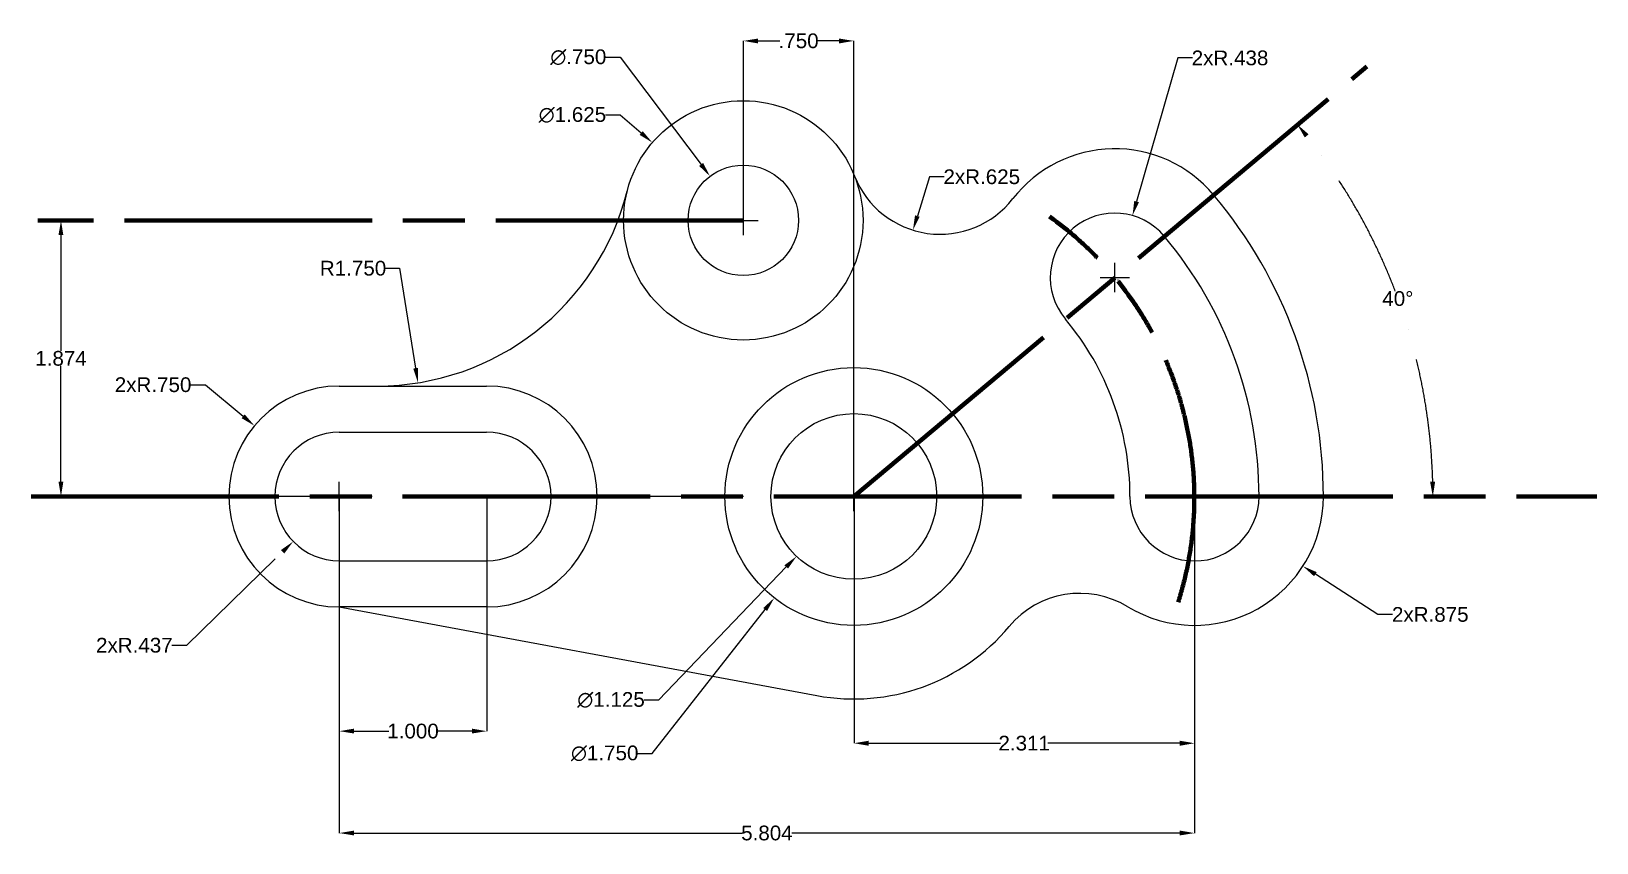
# Model space of a CAD drawing. Header units: millimetres. Extents: x -1811 to 8812, y 136 to 5645.
import ezdxf

# ---------------------------------------------------------------- set-up
doc = ezdxf.new("R2010")
doc.units = ezdxf.units.MM
doc.header["$LTSCALE"] = 70
doc.linetypes.add('ACAD_ISO08W100', pattern=[36, 24, -3, 6, -3])
doc.linetypes.add('ACAD_ISO10W100', pattern=[18, 12, -3, 0, -3])
doc.styles.get("Standard").update_dxf_attribs({"font": 'arial.ttf'})
doc.dimstyles.get("Standard").update_dxf_attribs({"dimtxt": 100, "dimasz": 100, "dimexe": 0.18, "dimexo": 0.0625, "dimgap": 0.09, "dimtad": 0, "dimtih": 1, "dimtoh": 1, "dimdec": 3, "dimlfac": 0.001, "dimzin": 4, "dimdsep": 46, "dimtxsty": 'Standard', "dimcen": 100, "dimadec": 0, "dimazin": 0, "dimtfac": 1, "dimtdec": 3, "dimtofl": 0, "dimtmove": 0, "dimatfit": 3, "dimfxl": 1, "dimtolj": 1, "dimtzin": 0, "dimarcsym": 0})

# ---------------------------------------------------------------- blocks, each defined once
blk = doc.blocks.new('*D1')
at = {"color": 0, "linetype": 'ACAD_ISO10W100', "lineweight": -2, "transparency": 16777216}
for p, q in [((279, 2386), (279, 2586)), ((179, 2486), (379, 2486)), ((-757, 1476), (-106, 2111)), ((-857, 1476), (-757, 1476))]:
    blk.add_line(p, q, dxfattribs=at)
at = {"color": 0, "linetype": 'ACAD_ISO10W100', "lineweight": 100, "transparency": 16777216}
blk.add_solid([(-117, 2123), (-94, 2100), (-34, 2181)], dxfattribs=at)
at = {"layer": 'Defpoints', "color": 0, "linetype": 'ACAD_ISO10W100', "lineweight": 100, "transparency": 16777216}
for p in [(279, 2486), (-34, 2181)]:
    blk.add_point(p, dxfattribs=at)
at = {"color": 0, "linetype": 'ACAD_ISO10W100', "transparency": 16777216, "insert": (-1112, 1476), "char_height": 100, "attachment_point": 5}
blk.add_mtext('\\A1;2xR.437', dxfattribs=at)
blk = doc.blocks.new('*D2')
at = {"color": 0, "linetype": 'ACAD_ISO10W100', "lineweight": -2, "transparency": 16777216}
for p, q in [((-730, 3245), (-630, 3245)), ((-630, 3245), (-374, 3031)), ((279, 2386), (279, 2586)), ((179, 2486), (379, 2486))]:
    blk.add_line(p, q, dxfattribs=at)
at = {"color": 0, "linetype": 'ACAD_ISO10W100', "lineweight": 100, "transparency": 16777216}
blk.add_solid([(-363, 3044), (-384, 3018), (-297, 2967)], dxfattribs=at)
at = {"layer": 'Defpoints', "color": 0, "linetype": 'ACAD_ISO10W100', "lineweight": 100, "transparency": 16777216}
for p in [(-297, 2967), (279, 2486)]:
    blk.add_point(p, dxfattribs=at)
at = {"color": 0, "linetype": 'ACAD_ISO10W100', "transparency": 16777216, "insert": (-985, 3245), "char_height": 100, "attachment_point": 5}
blk.add_mtext('\\A1;2xR.750', dxfattribs=at)
blk = doc.blocks.new('*D4')
at = {"color": 0, "lineweight": -2, "transparency": 16777216}
for p, q in [((6083, 2386), (6083, 2586)), ((5983, 2486), (6183, 2486)), ((7327, 1685), (6903, 1959)), ((7427, 1685), (7327, 1685))]:
    blk.add_line(p, q, dxfattribs=at)
at = {"color": 0, "lineweight": 100, "transparency": 16777216}
blk.add_solid([(6912, 1973), (6894, 1945), (6819, 2013)], dxfattribs=at)
at = {"layer": 'Defpoints', "color": 0, "lineweight": 100, "transparency": 16777216}
for p in [(6083, 2486), (6819, 2013)]:
    blk.add_point(p, dxfattribs=at)
at = {"color": 0, "lineweight": 100, "transparency": 16777216, "insert": (7683, 1685), "char_height": 100, "attachment_point": 5}
blk.add_mtext('\\A1;2xR.875', dxfattribs=at)
blk = doc.blocks.new('*D5')
at = {"color": 0, "lineweight": -2, "transparency": 16777216}
for p, q in [((4284, 4657), (4202, 4391)), ((4384, 4657), (4284, 4657))]:
    blk.add_line(p, q, dxfattribs=at)
at = {"color": 0, "lineweight": 100, "transparency": 16777216}
blk.add_solid([(4186, 4396), (4217, 4386), (4172, 4295)], dxfattribs=at)
at = {"layer": 'Defpoints', "color": 0, "lineweight": 100, "transparency": 16777216}
for p in [(4357, 4892), (4172, 4295)]:
    blk.add_point(p, dxfattribs=at)
at = {"color": 0, "lineweight": 100, "transparency": 16777216, "insert": (4639, 4657), "char_height": 100, "attachment_point": 5}
blk.add_mtext('\\A1;2xR.625', dxfattribs=at)
blk = doc.blocks.new('*D9')
at = {"color": 0, "lineweight": -2, "transparency": 16777216}
for p, q in [((588, 4036), (688, 4036)), ((688, 4036), (797, 3357))]:
    blk.add_line(p, q, dxfattribs=at)
at = {"color": 0, "lineweight": 100, "transparency": 16777216}
blk.add_solid([(814, 3360), (781, 3355), (813, 3259)], dxfattribs=at)
at = {"layer": 'Defpoints', "color": 0, "lineweight": 100, "transparency": 16777216}
for p in [(536, 4986), (813, 3259)]:
    blk.add_point(p, dxfattribs=at)
at = {"color": 0, "lineweight": 100, "transparency": 16777216, "insert": (372, 4036), "char_height": 100, "attachment_point": 5}
blk.add_mtext('\\A1;R1.750', dxfattribs=at)
blk = doc.blocks.new('*D10')
at = {"color": 0, "linetype": 'ACAD_ISO10W100', "lineweight": -2, "transparency": 16777216}
for start, end in [(20.7957, 38.5419), (1.4581, 19.2083)]:
    blk.add_arc((3771, 2486), 3930, start, end, dxfattribs=at)
at = {"color": 0, "linetype": 'ACAD_ISO10W100', "lineweight": 100, "transparency": 16777216}
for points in [[(6831, 4924), (6857, 4946), (6781, 5012)], [(7716, 2587), (7682, 2586), (7700, 2486)]]:
    blk.add_solid(points, dxfattribs=at)
at = {"layer": 'Defpoints', "color": 0, "linetype": 'ACAD_ISO10W100', "lineweight": 100, "transparency": 16777216}
for p in [(7125, 5301), (7594, 3393), (3771, 2486), (3771, 2486), (7958, 2486)]:
    blk.add_point(p, dxfattribs=at)
at = {"color": 0, "linetype": 'ACAD_ISO10W100', "lineweight": 100, "transparency": 16777216, "insert": (7463, 3830), "char_height": 100, "attachment_point": 5}
blk.add_mtext('\\A1;40°', dxfattribs=at)
blk = doc.blocks.new('*D13')
at = {"color": 0, "linetype": 'ACAD_ISO08W100', "lineweight": -2, "transparency": 16777216}
for p, q in [((279, 2494), (279, 893)), ((1279, 2494), (1279, 893)), ((379, 893), (615, 893)), ((1179, 893), (943, 893))]:
    blk.add_line(p, q, dxfattribs=at)
at = {"color": 0, "linetype": 'ACAD_ISO08W100', "lineweight": 100, "transparency": 16777216}
for points in [[(379, 910), (379, 877), (279, 893)], [(1179, 910), (1179, 877), (1279, 893)]]:
    blk.add_solid(points, dxfattribs=at)
at = {"layer": 'Defpoints', "color": 0, "linetype": 'ACAD_ISO08W100', "lineweight": 100, "transparency": 16777216}
for p in [(279, 2494), (1279, 2494), (1279, 893)]:
    blk.add_point(p, dxfattribs=at)
at = {"color": 0, "linetype": 'ACAD_ISO08W100', "lineweight": 100, "transparency": 16777216, "insert": (779, 893), "char_height": 100, "attachment_point": 5}
blk.add_mtext('\\A1;1.000', dxfattribs=at)
blk = doc.blocks.new('*D14')
at = {"color": 0, "lineweight": -2, "transparency": 16777216}
for p, q in [((279, 2486), (279, 201)), ((6083, 2486), (6083, 201)), ((379, 201), (3012, 201)), ((5983, 201), (3349, 201))]:
    blk.add_line(p, q, dxfattribs=at)
at = {"color": 0, "lineweight": 100, "transparency": 16777216}
for points in [[(379, 218), (379, 185), (279, 201)], [(5983, 218), (5983, 185), (6083, 201)]]:
    blk.add_solid(points, dxfattribs=at)
at = {"layer": 'Defpoints', "color": 0, "lineweight": 100, "transparency": 16777216}
for p in [(279, 2486), (6083, 2486), (6083, 201)]:
    blk.add_point(p, dxfattribs=at)
at = {"color": 0, "lineweight": 100, "transparency": 16777216, "insert": (3181, 201), "char_height": 100, "attachment_point": 5}
blk.add_mtext('\\A1;5.804', dxfattribs=at)
blk = doc.blocks.new('*D17')
at = {"color": 0, "lineweight": -2, "transparency": 16777216}
for p, q in [((5969, 5464), (5690, 4490)), ((6069, 5464), (5969, 5464)), ((5542, 3873), (5542, 4073)), ((5442, 3973), (5642, 3973))]:
    blk.add_line(p, q, dxfattribs=at)
at = {"color": 0, "lineweight": 100, "transparency": 16777216}
blk.add_solid([(5674, 4494), (5706, 4485), (5662, 4394)], dxfattribs=at)
at = {"layer": 'Defpoints', "color": 0, "lineweight": 100, "transparency": 16777216}
for p in [(5662, 4394), (5542, 3973)]:
    blk.add_point(p, dxfattribs=at)
at = {"color": 0, "lineweight": 100, "transparency": 16777216, "insert": (6324, 5464), "char_height": 100, "attachment_point": 5}
blk.add_mtext('\\A1;2xR.438', dxfattribs=at)
blk = doc.blocks.new('*D18')
at = {"color": 0, "lineweight": -2, "transparency": 16777216}
for p, q in [((2085, 5469), (2185, 5469)), ((2185, 5469), (2735, 4741)), ((2921, 4361), (3121, 4361)), ((3021, 4261), (3021, 4461))]:
    blk.add_line(p, q, dxfattribs=at)
at = {"color": 0, "lineweight": 100, "transparency": 16777216}
blk.add_solid([(2748, 4751), (2721, 4731), (2795, 4661)], dxfattribs=at)
at = {"layer": 'Defpoints', "color": 0, "lineweight": 100, "transparency": 16777216}
for p in [(2795, 4661), (3247, 4062)]:
    blk.add_point(p, dxfattribs=at)
at = {"color": 0, "lineweight": 100, "transparency": 16777216, "insert": (1901, 5469), "char_height": 100, "attachment_point": 5}
blk.add_mtext('\\A1;∅.750', dxfattribs=at)
blk = doc.blocks.new('*D19')
at = {"color": 0, "lineweight": -2, "transparency": 16777216}
for p, q in [((2085, 5077), (2185, 5077)), ((2185, 5077), (2327, 4955)), ((2921, 4361), (3121, 4361)), ((3021, 4261), (3021, 4461))]:
    blk.add_line(p, q, dxfattribs=at)
at = {"color": 0, "lineweight": 100, "transparency": 16777216}
blk.add_solid([(2338, 4967), (2317, 4942), (2403, 4890)], dxfattribs=at)
at = {"layer": 'Defpoints', "color": 0, "lineweight": 100, "transparency": 16777216}
for p in [(2403, 4890), (3638, 3833)]:
    blk.add_point(p, dxfattribs=at)
at = {"color": 0, "lineweight": 100, "transparency": 16777216, "insert": (1861, 5077), "char_height": 100, "attachment_point": 5}
blk.add_mtext('\\A1;∅1.625', dxfattribs=at)
blk = doc.blocks.new('*D20')
at = {"color": 0, "lineweight": -2, "transparency": 16777216}
for p, q in [((3771, 2386), (3771, 2586)), ((3671, 2486), (3871, 2486)), ((2447, 1105), (3312, 2008)), ((2347, 1105), (2447, 1105))]:
    blk.add_line(p, q, dxfattribs=at)
at = {"color": 0, "lineweight": 100, "transparency": 16777216}
blk.add_solid([(3300, 2020), (3324, 1997), (3382, 2080)], dxfattribs=at)
at = {"layer": 'Defpoints', "color": 0, "lineweight": 100, "transparency": 16777216}
for p in [(4160, 2893), (3382, 2080)]:
    blk.add_point(p, dxfattribs=at)
at = {"color": 0, "lineweight": 100, "transparency": 16777216, "insert": (2123, 1105), "char_height": 100, "attachment_point": 5}
blk.add_mtext('\\A1;∅1.125', dxfattribs=at)
blk = doc.blocks.new('*D21')
at = {"color": 0, "lineweight": -2, "transparency": 16777216}
for p, q in [((3771, 2386), (3771, 2586)), ((3671, 2486), (3871, 2486)), ((2403, 742), (3169, 1719)), ((2303, 742), (2403, 742))]:
    blk.add_line(p, q, dxfattribs=at)
at = {"color": 0, "lineweight": 100, "transparency": 16777216}
blk.add_solid([(3156, 1729), (3182, 1709), (3231, 1798)], dxfattribs=at)
at = {"layer": 'Defpoints', "color": 0, "lineweight": 100, "transparency": 16777216}
for p in [(4311, 3175), (3231, 1798)]:
    blk.add_point(p, dxfattribs=at)
at = {"color": 0, "lineweight": 100, "transparency": 16777216, "insert": (2080, 742), "char_height": 100, "attachment_point": 5}
blk.add_mtext('\\A1;∅1.750', dxfattribs=at)
blk = doc.blocks.new('*D24')
at = {"color": 0, "linetype": 'ACAD_ISO08W100', "lineweight": -2, "transparency": 16777216}
for p, q in [((3021, 4361), (-1610, 4361)), ((-1610, 4261), (-1610, 3475)), ((-1610, 2587), (-1610, 3373)), ((3021, 2487), (-1610, 2487))]:
    blk.add_line(p, q, dxfattribs=at)
at = {"color": 0, "linetype": 'ACAD_ISO08W100', "lineweight": 100, "transparency": 16777216}
for points in [[(-1627, 4261), (-1594, 4261), (-1610, 4361)], [(-1627, 2587), (-1594, 2587), (-1610, 2487)]]:
    blk.add_solid(points, dxfattribs=at)
at = {"layer": 'Defpoints', "color": 0, "linetype": 'ACAD_ISO08W100', "lineweight": 100, "transparency": 16777216}
for p in [(3021, 4361), (-1610, 2487), (3021, 2487)]:
    blk.add_point(p, dxfattribs=at)
at = {"color": 0, "linetype": 'ACAD_ISO08W100', "lineweight": 100, "transparency": 16777216, "insert": (-1610, 3424), "char_height": 100, "attachment_point": 5}
blk.add_mtext('\\A1;1.874', dxfattribs=at)
blk = doc.blocks.new('*D25')
at = {"color": 0, "lineweight": -2, "transparency": 16777216}
for p, q in [((3021, 4362), (3021, 5580)), ((3121, 5580), (3269, 5580)), ((3671, 5580), (3522, 5580)), ((3771, 2487), (3771, 5580))]:
    blk.add_line(p, q, dxfattribs=at)
at = {"color": 0, "lineweight": 100, "transparency": 16777216}
for points in [[(3121, 5596), (3121, 5563), (3021, 5580)], [(3671, 5596), (3671, 5563), (3771, 5580)]]:
    blk.add_solid(points, dxfattribs=at)
at = {"layer": 'Defpoints', "color": 0, "lineweight": 100, "transparency": 16777216}
for p in [(3021, 5580), (3021, 4361), (3771, 2486)]:
    blk.add_point(p, dxfattribs=at)
at = {"color": 0, "lineweight": 100, "transparency": 16777216, "insert": (3396, 5580), "char_height": 100, "attachment_point": 5}
blk.add_mtext('\\A1;.750', dxfattribs=at)
blk = doc.blocks.new('*D26')
at = {"color": 0, "lineweight": -2, "transparency": 16777216}
for p, q in [((3772, 2487), (3772, 811)), ((6083, 2486), (6083, 811)), ((3872, 811), (4767, 811)), ((5983, 811), (5087, 811))]:
    blk.add_line(p, q, dxfattribs=at)
at = {"color": 0, "lineweight": 100, "transparency": 16777216}
for points in [[(3872, 828), (3872, 794), (3772, 811)], [(5983, 828), (5983, 794), (6083, 811)]]:
    blk.add_solid(points, dxfattribs=at)
at = {"layer": 'Defpoints', "color": 0, "lineweight": 100, "transparency": 16777216}
for p in [(3772, 2487), (6083, 2486), (6083, 811)]:
    blk.add_point(p, dxfattribs=at)
at = {"color": 0, "lineweight": 100, "transparency": 16777216, "insert": (4927, 811), "char_height": 100, "attachment_point": 5}
blk.add_mtext('\\A1;2.311', dxfattribs=at)

msp = doc.modelspace()

# ---------------------------------------------------------------- linework, layer by layer
at = {"linetype": 'ACAD_ISO08W100', "lineweight": 100}
for p, q in [((3770.793, 2486.4821), (7253.4277, 5406.1557)), ((3020.793, 4361.4821), (-1768.1387, 4361.4821)), ((-1811.4422, 2487.201), (8812.3544, 2487.201))]:
    msp.add_line(p, q, dxfattribs=at)
for p, q in [((278.793, 3236.4821), (1278.793, 3236.4821)), ((278.793, 2923.4821), (1278.793, 2923.4821)), ((278.793, 2049.4821), (1278.793, 2049.4821)), ((1278.793, 1736.4821), (278.793, 1736.4821)), ((278.793, 1736.4821), (3519.7302, 1134.5973))]:
    msp.add_line(p, q)
for centre, radius in [((3020.793, 4361.4821), 812.5), ((3020.793, 4361.4821), 375), ((3770.793, 2486.4821), 875), ((3770.793, 2486.4821), 562.5)]:
    msp.add_circle(centre, radius)
for centre, radius, start, end in [((5541.8877, 3972.607), 875, 40, 142.19285089), ((4356.77, 4892.1155), 625, 201.66235983, 322.19285089), ((535.6811, 4986.4821), 1750, 270, 345.88301943), ((3770.793, 2486.4821), 3187, 0, 40), ((5541.8877, 3972.607), 438, 40, 220), ((3770.793, 2486.4821), 2750, 0, 40), ((3770.793, 2486.4821), 1874, 0, 40), ((278.793, 2486.4821), 750, 90, 270), ((1278.793, 2486.4821), 750, 270, 90), ((278.793, 2486.4821), 437, 90, 270), ((1278.793, 2486.4821), 437, 270, 90), ((6082.793, 2486.4821), 875, 238.77770158, 0), ((6082.793, 2486.4821), 438, 180, 0), ((5305.2532, 1203.7382), 625, 58.77770158, 140.10580201), ((3770.793, 2486.4821), 1375, 259.4792764, 320.10580201)]:
    msp.add_arc(centre, radius, start, end)
msp.add_arc((3734.2443, 2477.3438), 2347.1472, 342.45406932, 54.47797783, dxfattribs=at)

# ---------------------------------------------------------------- dimensions: what is measured, and where the dimension line sits
at = {"lineweight": 100}
for base, p1, p2, picture, middle in [((3020.793, 5579.6738), (3770.793, 2486.4821), (3020.793, 4361.4821), '*D25', (3395.793, 5579.6738)), ((6082.793, 201.1879), (278.793, 2486.4821), (6082.793, 2486.4821), '*D14', (3180.793, 201.1879))]:
    dim = msp.add_linear_dim(base=base, p1=p1, p2=p2, dimstyle='Standard', dxfattribs=at)
    dim.commit()
    dim.dimension.update_dxf_attribs({"geometry": picture, "text_midpoint": middle})
for p1, p2, picture, middle in [((3246.68, 4062.1494), (2794.906, 4660.8148), '*D18', (1900.6108, 5469.2833)), ((3638.2434, 3833.3616), (2403.3426, 4889.6025), '*D19', (1861.2179, 5076.5212)), ((4310.545, 3175.1713), (3231.041, 1797.7929), '*D21', (2080.2116, 741.5909)), ((4160.0168, 2892.5745), (3381.5692, 2080.3896), '*D20', (2123.3555, 1105.2596))]:
    dim = msp.add_diameter_dim_2p(p1=p1, p2=p2, dimstyle='Standard', dxfattribs=at)
    dim.commit()
    dim.dimension.update_dxf_attribs({"geometry": picture, "text_midpoint": middle, "dimtype": 163})
for center, mpoint, picture, middle in [((5541.8877, 3972.607), (5662.4259, 4393.6944), '*D17', (6323.8944, 5463.8285)), ((4356.77, 4892.1155), (4172.0124, 4295.0479), '*D5', (4639.3848, 4656.8667)), ((6082.793, 2486.4821), (6818.5643, 2012.9153), '*D4', (7682.7937, 1685.4227))]:
    dim = msp.add_radius_dim(center=center, mpoint=mpoint, text='2x<>', dimstyle='Standard', dxfattribs=at)
    dim.commit()
    dim.dimension.update_dxf_attribs({"geometry": picture, "text_midpoint": middle, "dimtype": 164})
at = {"linetype": 'ACAD_ISO10W100', "lineweight": 100}
dim = msp.add_angular_dim_2l(base=(7594.4657, 3392.7091), line1=((3770.793, 2486.4821), (7124.58, 5300.6435)), line2=((3770.793, 2486.4821), (7957.6225, 2486.4821)), dimstyle='Standard', dxfattribs=at)
dim.commit()
dim.dimension.update_dxf_attribs({"geometry": '*D10', "text_midpoint": (7463.4049, 3830.4829)})
at = {"lineweight": 100}
dim = msp.add_radius_dim(center=(535.6811, 4986.4821), mpoint=(813.1074, 3258.6121), dimstyle='Standard', dxfattribs=at)
dim.commit()
dim.dimension.update_dxf_attribs({"geometry": '*D9', "text_midpoint": (371.7264, 4036.4273), "dimtype": 164})
at = {"linetype": 'ACAD_ISO08W100', "lineweight": 100}
dim = msp.add_linear_dim(base=(-1610.2954, 2487.201), p1=(3020.793, 4361.4821), p2=(3020.793, 2487.201), angle=90, dimstyle='Standard', dxfattribs=at)
dim.commit()
dim.dimension.update_dxf_attribs({"geometry": '*D24', "text_midpoint": (-1610.2954, 3424.3415)})
at = {"linetype": 'ACAD_ISO10W100'}
for mpoint, picture, middle in [((-296.9505, 2967.1268), '*D2', (-984.5271, 3244.8827)), ((-34.0086, 2181.3196), '*D1', (-1111.9955, 1476.0238))]:
    dim = msp.add_radius_dim(center=(278.793, 2486.4821), mpoint=mpoint, text='2x<>', dimstyle='Standard', dxfattribs=at)
    dim.commit()
    dim.dimension.update_dxf_attribs({"geometry": picture, "text_midpoint": middle, "dimtype": 164})
at = {"linetype": 'ACAD_ISO08W100', "lineweight": 100}
dim = msp.add_linear_dim(base=(1278.793, 893.2612), p1=(278.793, 2493.6806), p2=(1278.793, 2493.6806), dimstyle='Standard', dxfattribs=at)
dim.commit()
dim.dimension.update_dxf_attribs({"geometry": '*D13', "text_midpoint": (778.793, 893.2612)})
at = {"lineweight": 100}
dim = msp.add_linear_dim(base=(6082.793, 811.1406), p1=(3771.6505, 2487.201), p2=(6082.793, 2486.4821), dimstyle='Standard', dxfattribs=at)
dim.commit()
dim.dimension.update_dxf_attribs({"geometry": '*D26', "text_midpoint": (4927.2218, 811.1406), "dimtype": 160})

doc.saveas('drawing.dxf')
